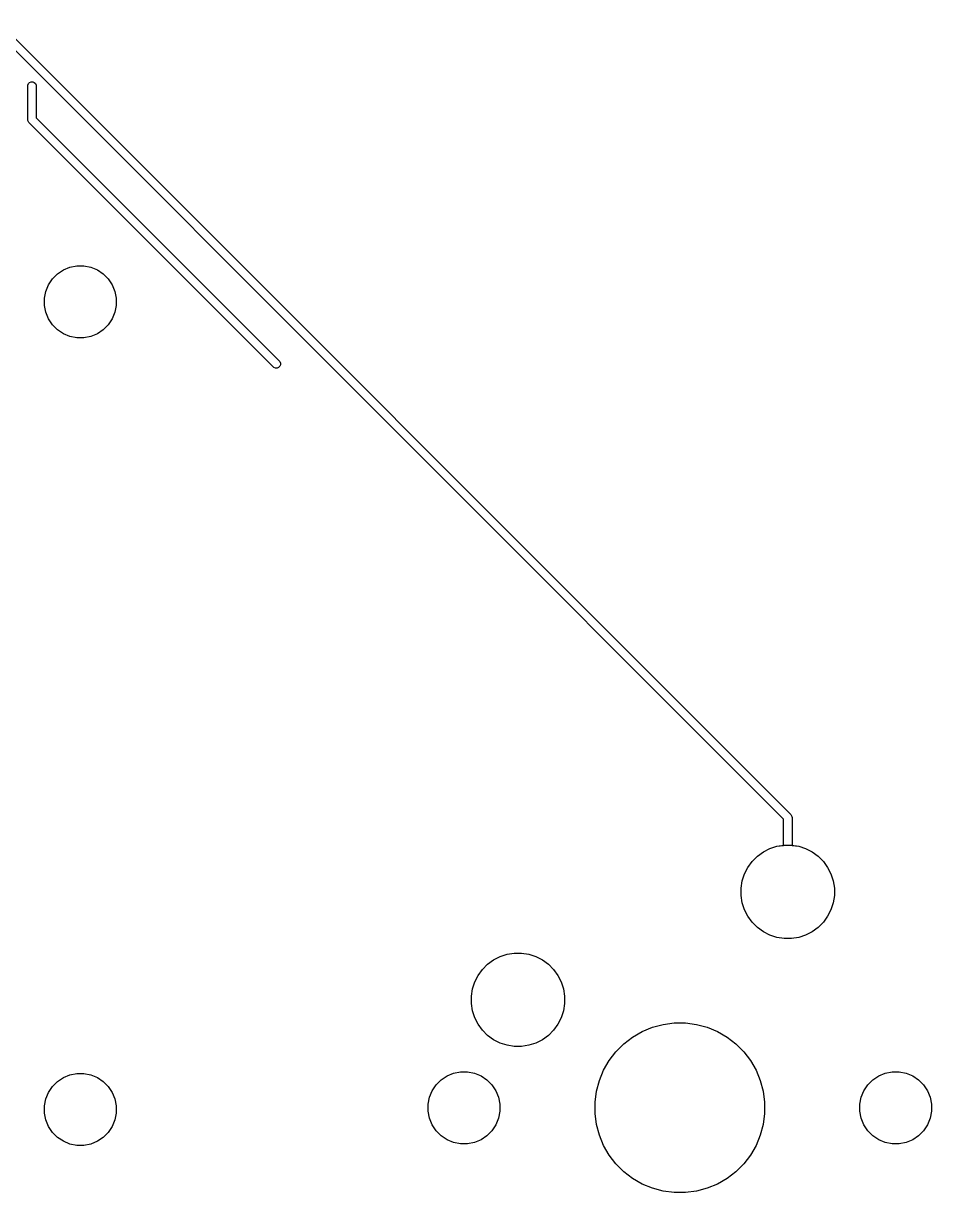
# Model space of a CAD drawing. Header units: inches. Extents: x 4.57 to 7.67, y -3.82 to -2.6.
# Drawn here: x 6.833 to 7.674, y -3.819 to -2.736 of the extents above; entities that cross this region are included whole.
import ezdxf

# ---------------------------------------------------------------- set-up
doc = ezdxf.new("R2010")
doc.units = ezdxf.units.IN
doc.header["$MEASUREMENT"] = 0
doc.layers.add('F.Mask', color=201, linetype='CONTINUOUS', true_color=0xd864ff)

msp = doc.modelspace()

# ---------------------------------------------------------------- linework, layer by layer
at = {"layer": 'F.Mask', "linetype": 'CONTINUOUS'}
for p, q in [((6.811, -2.7358), (7.5437, -3.4685)), ((7.537, -3.4729), (6.8066, -2.7425)), ((6.8366, -2.7937), (6.8367, -2.7929)), ((6.8366, -2.8248), (6.8366, -2.7937)), ((6.8367, -2.7929), (6.8373, -2.7915)), ((6.8373, -2.7915), (6.8384, -2.7904)), ((6.8384, -2.7904), (6.8398, -2.7898)), ((6.8398, -2.7898), (6.8413, -2.7898)), ((6.8413, -2.7898), (6.8427, -2.7904)), ((6.8427, -2.7904), (6.8438, -2.7915)), ((6.8438, -2.7915), (6.8444, -2.7929)), ((6.8444, -2.7929), (6.8445, -2.7937)), ((6.8445, -2.7937), (6.8445, -2.8232)), ((6.8367, -2.8256), (6.8366, -2.8248)), ((6.8373, -2.827), (6.8367, -2.8256)), ((6.8445, -2.8232), (7.0697, -3.0484)), ((6.8378, -2.8276), (6.8373, -2.827)), ((7.0641, -3.054), (6.8378, -2.8276)), ((6.8642, -2.9678), (6.8697, -2.9642)), ((6.8642, -2.9678), (6.8697, -2.9642)), ((6.8697, -2.9642), (6.8757, -2.9617)), ((6.8697, -2.9642), (6.8757, -2.9617)), ((6.8757, -2.9617), (6.8822, -2.9604)), ((6.8757, -2.9617), (6.8822, -2.9604)), ((6.8822, -2.9604), (6.8887, -2.9604)), ((6.8822, -2.9604), (6.8887, -2.9604)), ((6.8887, -2.9604), (6.8951, -2.9617)), ((6.8887, -2.9604), (6.8951, -2.9617)), ((6.8951, -2.9617), (6.9012, -2.9642)), ((6.8951, -2.9617), (6.9012, -2.9642)), ((6.9012, -2.9642), (6.9067, -2.9678)), ((6.9012, -2.9642), (6.9067, -2.9678)), ((6.8534, -2.984), (6.8559, -2.9779)), ((6.8534, -2.984), (6.8559, -2.9779)), ((6.8559, -2.9779), (6.8596, -2.9725)), ((6.8559, -2.9779), (6.8596, -2.9725)), ((6.8596, -2.9725), (6.8642, -2.9678)), ((6.8596, -2.9725), (6.8642, -2.9678)), ((6.9067, -2.9678), (6.9113, -2.9725)), ((6.9067, -2.9678), (6.9113, -2.9725)), ((6.9113, -2.9725), (6.9149, -2.9779)), ((6.9113, -2.9725), (6.9149, -2.9779)), ((6.9149, -2.9779), (6.9175, -2.984)), ((6.9149, -2.9779), (6.9175, -2.984)), ((6.8521, -2.9904), (6.8534, -2.984)), ((6.8521, -2.9904), (6.8534, -2.984)), ((6.9175, -2.984), (6.9187, -2.9904)), ((6.9175, -2.984), (6.9187, -2.9904)), ((6.8521, -2.997), (6.8521, -2.9904)), ((6.8521, -2.997), (6.8521, -2.9904)), ((6.8534, -3.0034), (6.8521, -2.997)), ((6.8534, -3.0034), (6.8521, -2.997)), ((6.9187, -2.997), (6.9175, -3.0034)), ((6.9187, -2.997), (6.9175, -3.0034)), ((6.9187, -2.9904), (6.9187, -2.997)), ((6.9187, -2.9904), (6.9187, -2.997)), ((6.8559, -3.0095), (6.8534, -3.0034)), ((6.8559, -3.0095), (6.8534, -3.0034)), ((6.8596, -3.0149), (6.8559, -3.0095)), ((6.8596, -3.0149), (6.8559, -3.0095)), ((6.9149, -3.0095), (6.9113, -3.0149)), ((6.9149, -3.0095), (6.9113, -3.0149)), ((6.9175, -3.0034), (6.9149, -3.0095)), ((6.9175, -3.0034), (6.9149, -3.0095)), ((6.8642, -3.0196), (6.8596, -3.0149)), ((6.8642, -3.0196), (6.8596, -3.0149)), ((6.8697, -3.0232), (6.8642, -3.0196)), ((6.8697, -3.0232), (6.8642, -3.0196)), ((6.9067, -3.0196), (6.9012, -3.0232)), ((6.9067, -3.0196), (6.9012, -3.0232)), ((6.9113, -3.0149), (6.9067, -3.0196)), ((6.9113, -3.0149), (6.9067, -3.0196)), ((6.8757, -3.0257), (6.8697, -3.0232)), ((6.8757, -3.0257), (6.8697, -3.0232)), ((6.8822, -3.027), (6.8757, -3.0257)), ((6.8822, -3.027), (6.8757, -3.0257)), ((6.8887, -3.027), (6.8822, -3.027)), ((6.8887, -3.027), (6.8822, -3.027)), ((6.8951, -3.0257), (6.8887, -3.027)), ((6.8951, -3.0257), (6.8887, -3.027)), ((6.9012, -3.0232), (6.8951, -3.0257)), ((6.9012, -3.0232), (6.8951, -3.0257)), ((7.0702, -3.0534), (7.0691, -3.0545)), ((7.0697, -3.0484), (7.0702, -3.049)), ((7.0702, -3.049), (7.0708, -3.0504)), ((7.0708, -3.0519), (7.0702, -3.0534)), ((7.0708, -3.0504), (7.0708, -3.0519)), ((7.0647, -3.0545), (7.0641, -3.054)), ((7.0662, -3.055), (7.0647, -3.0545)), ((7.0677, -3.055), (7.0662, -3.055)), ((7.0691, -3.0545), (7.0677, -3.055)), ((7.537, -3.4971), (7.537, -3.4729)), ((7.5437, -3.4685), (7.5442, -3.4691)), ((7.5442, -3.4691), (7.5442, -3.4691)), ((7.5442, -3.4691), (7.5448, -3.4705)), ((7.5448, -3.4705), (7.5449, -3.4713)), ((7.5449, -3.4713), (7.5449, -3.4971)), ((7.5308, -3.498), (7.5375, -3.497)), ((7.5308, -3.498), (7.5375, -3.497)), ((7.5308, -3.498), (7.537, -3.4971)), ((7.5375, -3.497), (7.5443, -3.497)), ((7.5375, -3.497), (7.5443, -3.497)), ((7.5443, -3.497), (7.5511, -3.498)), ((7.5443, -3.497), (7.5511, -3.498)), ((7.5449, -3.4971), (7.5511, -3.498)), ((7.508, -3.512), (7.5128, -3.5072)), ((7.508, -3.512), (7.5128, -3.5072)), ((7.508, -3.512), (7.5128, -3.5072)), ((7.5128, -3.5072), (7.5183, -3.5032)), ((7.5128, -3.5072), (7.5183, -3.5032)), ((7.5128, -3.5072), (7.5183, -3.5032)), ((7.5183, -3.5032), (7.5244, -3.5001)), ((7.5183, -3.5032), (7.5244, -3.5001)), ((7.5183, -3.5032), (7.5244, -3.5001)), ((7.5244, -3.5001), (7.5308, -3.498)), ((7.5244, -3.5001), (7.5308, -3.498)), ((7.5244, -3.5001), (7.5308, -3.498)), ((7.5511, -3.498), (7.5575, -3.5001)), ((7.5511, -3.498), (7.5575, -3.5001)), ((7.5511, -3.498), (7.5575, -3.5001)), ((7.5575, -3.5001), (7.5636, -3.5032)), ((7.5575, -3.5001), (7.5636, -3.5032)), ((7.5575, -3.5001), (7.5636, -3.5032)), ((7.5636, -3.5032), (7.5691, -3.5072)), ((7.5636, -3.5032), (7.5691, -3.5072)), ((7.5636, -3.5032), (7.5691, -3.5072)), ((7.5691, -3.5072), (7.5739, -3.512)), ((7.5691, -3.5072), (7.5739, -3.512)), ((7.5691, -3.5072), (7.5739, -3.512)), ((7.5009, -3.5236), (7.504, -3.5175)), ((7.5009, -3.5236), (7.504, -3.5175)), ((7.5009, -3.5236), (7.504, -3.5175)), ((7.504, -3.5175), (7.508, -3.512)), ((7.504, -3.5175), (7.508, -3.512)), ((7.504, -3.5175), (7.508, -3.512)), ((7.5739, -3.512), (7.5779, -3.5175)), ((7.5739, -3.512), (7.5779, -3.5175)), ((7.5739, -3.512), (7.5779, -3.5175)), ((7.5779, -3.5175), (7.581, -3.5236)), ((7.5779, -3.5175), (7.581, -3.5236)), ((7.5779, -3.5175), (7.581, -3.5236)), ((7.4978, -3.5368), (7.4988, -3.53)), ((7.4978, -3.5368), (7.4988, -3.53)), ((7.4978, -3.5368), (7.4988, -3.53)), ((7.4988, -3.53), (7.5009, -3.5236)), ((7.4988, -3.53), (7.5009, -3.5236)), ((7.4988, -3.53), (7.5009, -3.5236)), ((7.581, -3.5236), (7.5831, -3.53)), ((7.581, -3.5236), (7.5831, -3.53)), ((7.581, -3.5236), (7.5831, -3.53)), ((7.5831, -3.53), (7.5841, -3.5368)), ((7.5831, -3.53), (7.5841, -3.5368)), ((7.5831, -3.53), (7.5841, -3.5368)), ((7.4978, -3.5436), (7.4978, -3.5368)), ((7.4978, -3.5436), (7.4978, -3.5368)), ((7.4978, -3.5436), (7.4978, -3.5368)), ((7.5841, -3.5368), (7.5841, -3.5436)), ((7.5841, -3.5368), (7.5841, -3.5436)), ((7.5841, -3.5368), (7.5841, -3.5436)), ((7.4988, -3.5503), (7.4978, -3.5436)), ((7.4988, -3.5503), (7.4978, -3.5436)), ((7.4988, -3.5503), (7.4978, -3.5436)), ((7.5009, -3.5567), (7.4988, -3.5503)), ((7.5009, -3.5567), (7.4988, -3.5503)), ((7.5009, -3.5567), (7.4988, -3.5503)), ((7.5831, -3.5503), (7.581, -3.5567)), ((7.5831, -3.5503), (7.581, -3.5567)), ((7.5831, -3.5503), (7.581, -3.5567)), ((7.5841, -3.5436), (7.5831, -3.5503)), ((7.5841, -3.5436), (7.5831, -3.5503)), ((7.5841, -3.5436), (7.5831, -3.5503)), ((7.504, -3.5628), (7.5009, -3.5567)), ((7.504, -3.5628), (7.5009, -3.5567)), ((7.504, -3.5628), (7.5009, -3.5567)), ((7.508, -3.5683), (7.504, -3.5628)), ((7.508, -3.5683), (7.504, -3.5628)), ((7.508, -3.5683), (7.504, -3.5628)), ((7.5779, -3.5628), (7.5739, -3.5683)), ((7.5779, -3.5628), (7.5739, -3.5683)), ((7.5779, -3.5628), (7.5739, -3.5683)), ((7.581, -3.5567), (7.5779, -3.5628)), ((7.581, -3.5567), (7.5779, -3.5628)), ((7.581, -3.5567), (7.5779, -3.5628)), ((7.5128, -3.5731), (7.508, -3.5683)), ((7.5128, -3.5731), (7.508, -3.5683)), ((7.5128, -3.5731), (7.508, -3.5683)), ((7.5183, -3.5771), (7.5128, -3.5731)), ((7.5183, -3.5771), (7.5128, -3.5731)), ((7.5183, -3.5771), (7.5128, -3.5731)), ((7.5691, -3.5731), (7.5636, -3.5771)), ((7.5691, -3.5731), (7.5636, -3.5771)), ((7.5691, -3.5731), (7.5636, -3.5771)), ((7.5739, -3.5683), (7.5691, -3.5731)), ((7.5739, -3.5683), (7.5691, -3.5731)), ((7.5739, -3.5683), (7.5691, -3.5731)), ((7.5244, -3.5802), (7.5183, -3.5771)), ((7.5244, -3.5802), (7.5183, -3.5771)), ((7.5244, -3.5802), (7.5183, -3.5771)), ((7.5308, -3.5823), (7.5244, -3.5802)), ((7.5308, -3.5823), (7.5244, -3.5802)), ((7.5308, -3.5823), (7.5244, -3.5802)), ((7.5375, -3.5833), (7.5308, -3.5823)), ((7.5375, -3.5833), (7.5308, -3.5823)), ((7.5375, -3.5833), (7.5308, -3.5823)), ((7.5443, -3.5833), (7.5375, -3.5833)), ((7.5443, -3.5833), (7.5375, -3.5833)), ((7.5443, -3.5833), (7.5375, -3.5833)), ((7.5511, -3.5823), (7.5443, -3.5833)), ((7.5511, -3.5823), (7.5443, -3.5833)), ((7.5511, -3.5823), (7.5443, -3.5833)), ((7.5575, -3.5802), (7.5511, -3.5823)), ((7.5575, -3.5802), (7.5511, -3.5823)), ((7.5575, -3.5802), (7.5511, -3.5823)), ((7.5636, -3.5771), (7.5575, -3.5802)), ((7.5636, -3.5771), (7.5575, -3.5802)), ((7.5636, -3.5771), (7.5575, -3.5802)), ((7.2628, -3.6072), (7.2683, -3.6032)), ((7.2628, -3.6072), (7.2683, -3.6032)), ((7.2628, -3.6072), (7.2683, -3.6032)), ((7.2683, -3.6032), (7.2744, -3.6001)), ((7.2683, -3.6032), (7.2744, -3.6001)), ((7.2683, -3.6032), (7.2744, -3.6001)), ((7.2744, -3.6001), (7.2808, -3.598)), ((7.2744, -3.6001), (7.2808, -3.598)), ((7.2744, -3.6001), (7.2808, -3.598)), ((7.2808, -3.598), (7.2875, -3.597)), ((7.2808, -3.598), (7.2875, -3.597)), ((7.2808, -3.598), (7.2875, -3.597)), ((7.2875, -3.597), (7.2943, -3.597)), ((7.2875, -3.597), (7.2943, -3.597)), ((7.2875, -3.597), (7.2943, -3.597)), ((7.2943, -3.597), (7.3011, -3.598)), ((7.2943, -3.597), (7.3011, -3.598)), ((7.2943, -3.597), (7.3011, -3.598)), ((7.3011, -3.598), (7.3075, -3.6001)), ((7.3011, -3.598), (7.3075, -3.6001)), ((7.3011, -3.598), (7.3075, -3.6001)), ((7.3075, -3.6001), (7.3136, -3.6032)), ((7.3075, -3.6001), (7.3136, -3.6032)), ((7.3075, -3.6001), (7.3136, -3.6032)), ((7.3136, -3.6032), (7.3191, -3.6072)), ((7.3136, -3.6032), (7.3191, -3.6072)), ((7.3136, -3.6032), (7.3191, -3.6072)), ((7.254, -3.6175), (7.258, -3.612)), ((7.254, -3.6175), (7.258, -3.612)), ((7.254, -3.6175), (7.258, -3.612)), ((7.258, -3.612), (7.2628, -3.6072)), ((7.258, -3.612), (7.2628, -3.6072)), ((7.258, -3.612), (7.2628, -3.6072)), ((7.3191, -3.6072), (7.3239, -3.612)), ((7.3191, -3.6072), (7.3239, -3.612)), ((7.3191, -3.6072), (7.3239, -3.612)), ((7.3239, -3.612), (7.3279, -3.6175)), ((7.3239, -3.612), (7.3279, -3.6175)), ((7.3239, -3.612), (7.3279, -3.6175)), ((7.2488, -3.63), (7.2509, -3.6236)), ((7.2488, -3.63), (7.2509, -3.6236)), ((7.2488, -3.63), (7.2509, -3.6236)), ((7.2509, -3.6236), (7.254, -3.6175)), ((7.2509, -3.6236), (7.254, -3.6175)), ((7.2509, -3.6236), (7.254, -3.6175)), ((7.3279, -3.6175), (7.331, -3.6236)), ((7.3279, -3.6175), (7.331, -3.6236)), ((7.3279, -3.6175), (7.331, -3.6236)), ((7.331, -3.6236), (7.3331, -3.63)), ((7.331, -3.6236), (7.3331, -3.63)), ((7.331, -3.6236), (7.3331, -3.63)), ((7.2478, -3.6368), (7.2488, -3.63)), ((7.2478, -3.6368), (7.2488, -3.63)), ((7.2478, -3.6368), (7.2488, -3.63)), ((7.2478, -3.6436), (7.2478, -3.6368)), ((7.2478, -3.6436), (7.2478, -3.6368)), ((7.2478, -3.6436), (7.2478, -3.6368)), ((7.3331, -3.63), (7.3341, -3.6368)), ((7.3331, -3.63), (7.3341, -3.6368)), ((7.3331, -3.63), (7.3341, -3.6368)), ((7.3341, -3.6368), (7.3341, -3.6436)), ((7.3341, -3.6368), (7.3341, -3.6436)), ((7.3341, -3.6368), (7.3341, -3.6436)), ((7.2488, -3.6503), (7.2478, -3.6436)), ((7.2488, -3.6503), (7.2478, -3.6436)), ((7.2488, -3.6503), (7.2478, -3.6436)), ((7.3341, -3.6436), (7.3331, -3.6503)), ((7.3341, -3.6436), (7.3331, -3.6503)), ((7.3341, -3.6436), (7.3331, -3.6503)), ((7.2509, -3.6567), (7.2488, -3.6503)), ((7.2509, -3.6567), (7.2488, -3.6503)), ((7.2509, -3.6567), (7.2488, -3.6503)), ((7.254, -3.6628), (7.2509, -3.6567)), ((7.254, -3.6628), (7.2509, -3.6567)), ((7.254, -3.6628), (7.2509, -3.6567)), ((7.331, -3.6567), (7.3279, -3.6628)), ((7.331, -3.6567), (7.3279, -3.6628)), ((7.331, -3.6567), (7.3279, -3.6628)), ((7.3331, -3.6503), (7.331, -3.6567)), ((7.3331, -3.6503), (7.331, -3.6567)), ((7.3331, -3.6503), (7.331, -3.6567)), ((7.258, -3.6683), (7.254, -3.6628)), ((7.258, -3.6683), (7.254, -3.6628)), ((7.258, -3.6683), (7.254, -3.6628)), ((7.2628, -3.6731), (7.258, -3.6683)), ((7.2628, -3.6731), (7.258, -3.6683)), ((7.2628, -3.6731), (7.258, -3.6683)), ((7.3239, -3.6683), (7.3191, -3.6731)), ((7.3239, -3.6683), (7.3191, -3.6731)), ((7.3239, -3.6683), (7.3191, -3.6731)), ((7.3279, -3.6628), (7.3239, -3.6683)), ((7.3279, -3.6628), (7.3239, -3.6683)), ((7.3279, -3.6628), (7.3239, -3.6683)), ((7.3972, -3.6747), (7.4061, -3.6695)), ((7.3972, -3.6747), (7.4061, -3.6695)), ((7.4061, -3.6695), (7.4156, -3.6656)), ((7.4061, -3.6695), (7.4156, -3.6656)), ((7.4156, -3.6656), (7.4256, -3.6629)), ((7.4156, -3.6656), (7.4256, -3.6629)), ((7.4256, -3.6629), (7.4358, -3.6616)), ((7.4256, -3.6629), (7.4358, -3.6616)), ((7.4358, -3.6616), (7.4461, -3.6616)), ((7.4358, -3.6616), (7.4461, -3.6616)), ((7.4461, -3.6616), (7.4563, -3.6629)), ((7.4461, -3.6616), (7.4563, -3.6629)), ((7.4563, -3.6629), (7.4663, -3.6656)), ((7.4563, -3.6629), (7.4663, -3.6656)), ((7.4663, -3.6656), (7.4758, -3.6695)), ((7.4663, -3.6656), (7.4758, -3.6695)), ((7.4758, -3.6695), (7.4847, -3.6747)), ((7.4758, -3.6695), (7.4847, -3.6747)), ((7.2683, -3.6771), (7.2628, -3.6731)), ((7.2683, -3.6771), (7.2628, -3.6731)), ((7.2683, -3.6771), (7.2628, -3.6731)), ((7.2744, -3.6802), (7.2683, -3.6771)), ((7.2744, -3.6802), (7.2683, -3.6771)), ((7.2744, -3.6802), (7.2683, -3.6771)), ((7.2808, -3.6823), (7.2744, -3.6802)), ((7.2808, -3.6823), (7.2744, -3.6802)), ((7.2808, -3.6823), (7.2744, -3.6802)), ((7.3075, -3.6802), (7.3011, -3.6823)), ((7.3075, -3.6802), (7.3011, -3.6823)), ((7.3075, -3.6802), (7.3011, -3.6823)), ((7.3136, -3.6771), (7.3075, -3.6802)), ((7.3136, -3.6771), (7.3075, -3.6802)), ((7.3136, -3.6771), (7.3075, -3.6802)), ((7.3191, -3.6731), (7.3136, -3.6771)), ((7.3191, -3.6731), (7.3136, -3.6771)), ((7.3191, -3.6731), (7.3136, -3.6771)), ((7.3817, -3.6882), (7.389, -3.681)), ((7.3817, -3.6882), (7.389, -3.681)), ((7.389, -3.681), (7.3972, -3.6747)), ((7.389, -3.681), (7.3972, -3.6747)), ((7.4847, -3.6747), (7.4929, -3.681)), ((7.4847, -3.6747), (7.4929, -3.681)), ((7.4929, -3.681), (7.5001, -3.6882)), ((7.4929, -3.681), (7.5001, -3.6882)), ((7.2875, -3.6833), (7.2808, -3.6823)), ((7.2875, -3.6833), (7.2808, -3.6823)), ((7.2875, -3.6833), (7.2808, -3.6823)), ((7.2943, -3.6833), (7.2875, -3.6833)), ((7.2943, -3.6833), (7.2875, -3.6833)), ((7.2943, -3.6833), (7.2875, -3.6833)), ((7.3011, -3.6823), (7.2943, -3.6833)), ((7.3011, -3.6823), (7.2943, -3.6833)), ((7.3011, -3.6823), (7.2943, -3.6833)), ((7.3755, -3.6964), (7.3817, -3.6882)), ((7.3755, -3.6964), (7.3817, -3.6882)), ((7.5001, -3.6882), (7.5064, -3.6964)), ((7.5001, -3.6882), (7.5064, -3.6964)), ((7.3703, -3.7053), (7.3755, -3.6964)), ((7.3703, -3.7053), (7.3755, -3.6964)), ((7.5064, -3.6964), (7.5116, -3.7053)), ((7.5064, -3.6964), (7.5116, -3.7053)), ((6.8642, -3.7159), (6.8697, -3.7122)), ((6.8642, -3.7159), (6.8697, -3.7122)), ((6.8697, -3.7122), (6.8757, -3.7097)), ((6.8697, -3.7122), (6.8757, -3.7097)), ((6.8757, -3.7097), (6.8822, -3.7084)), ((6.8757, -3.7097), (6.8822, -3.7084)), ((6.8822, -3.7084), (6.8887, -3.7084)), ((6.8822, -3.7084), (6.8887, -3.7084)), ((6.8887, -3.7084), (6.8951, -3.7097)), ((6.8887, -3.7084), (6.8951, -3.7097)), ((6.8951, -3.7097), (6.9012, -3.7122)), ((6.8951, -3.7097), (6.9012, -3.7122)), ((6.9012, -3.7122), (6.9067, -3.7159)), ((6.9012, -3.7122), (6.9067, -3.7159)), ((7.2151, -3.7189), (7.2197, -3.7143)), ((7.2151, -3.7189), (7.2197, -3.7143)), ((7.2197, -3.7143), (7.2252, -3.7106)), ((7.2197, -3.7143), (7.2252, -3.7106)), ((7.2252, -3.7106), (7.2312, -3.7081)), ((7.2252, -3.7106), (7.2312, -3.7081)), ((7.2312, -3.7081), (7.2377, -3.7069)), ((7.2312, -3.7081), (7.2377, -3.7069)), ((7.2377, -3.7069), (7.2442, -3.7069)), ((7.2377, -3.7069), (7.2442, -3.7069)), ((7.2442, -3.7069), (7.2507, -3.7081)), ((7.2442, -3.7069), (7.2507, -3.7081)), ((7.2507, -3.7081), (7.2567, -3.7106)), ((7.2507, -3.7081), (7.2567, -3.7106)), ((7.2567, -3.7106), (7.2622, -3.7143)), ((7.2567, -3.7106), (7.2622, -3.7143)), ((7.2622, -3.7143), (7.2668, -3.7189)), ((7.2622, -3.7143), (7.2668, -3.7189)), ((7.3664, -3.7148), (7.3703, -3.7053)), ((7.3664, -3.7148), (7.3703, -3.7053)), ((7.5116, -3.7053), (7.5155, -3.7148)), ((7.5116, -3.7053), (7.5155, -3.7148)), ((7.6151, -3.7189), (7.6197, -3.7143)), ((7.6151, -3.7189), (7.6197, -3.7143)), ((7.6197, -3.7143), (7.6252, -3.7106)), ((7.6197, -3.7143), (7.6252, -3.7106)), ((7.6252, -3.7106), (7.6312, -3.7081)), ((7.6252, -3.7106), (7.6312, -3.7081)), ((7.6312, -3.7081), (7.6377, -3.7069)), ((7.6312, -3.7081), (7.6377, -3.7069)), ((7.6377, -3.7069), (7.6442, -3.7069)), ((7.6377, -3.7069), (7.6442, -3.7069)), ((7.6442, -3.7069), (7.6507, -3.7081)), ((7.6442, -3.7069), (7.6507, -3.7081)), ((7.6507, -3.7081), (7.6567, -3.7106)), ((7.6507, -3.7081), (7.6567, -3.7106)), ((7.6567, -3.7106), (7.6622, -3.7143)), ((7.6567, -3.7106), (7.6622, -3.7143)), ((7.6622, -3.7143), (7.6668, -3.7189)), ((7.6622, -3.7143), (7.6668, -3.7189)), ((6.8559, -3.726), (6.8596, -3.7205)), ((6.8559, -3.726), (6.8596, -3.7205)), ((6.8596, -3.7205), (6.8642, -3.7159)), ((6.8596, -3.7205), (6.8642, -3.7159)), ((6.9067, -3.7159), (6.9113, -3.7205)), ((6.9067, -3.7159), (6.9113, -3.7205)), ((6.9113, -3.7205), (6.9149, -3.726)), ((6.9113, -3.7205), (6.9149, -3.726)), ((7.2089, -3.7304), (7.2114, -3.7244)), ((7.2089, -3.7304), (7.2114, -3.7244)), ((7.2114, -3.7244), (7.2151, -3.7189)), ((7.2114, -3.7244), (7.2151, -3.7189)), ((7.2668, -3.7189), (7.2705, -3.7244)), ((7.2668, -3.7189), (7.2705, -3.7244)), ((7.2705, -3.7244), (7.273, -3.7304)), ((7.2705, -3.7244), (7.273, -3.7304)), ((7.3624, -3.735), (7.3637, -3.7248)), ((7.3624, -3.735), (7.3637, -3.7248)), ((7.3637, -3.7248), (7.3664, -3.7148)), ((7.3637, -3.7248), (7.3664, -3.7148)), ((7.5155, -3.7148), (7.5182, -3.7248)), ((7.5155, -3.7148), (7.5182, -3.7248)), ((7.5182, -3.7248), (7.5195, -3.735)), ((7.5182, -3.7248), (7.5195, -3.735)), ((7.6089, -3.7304), (7.6114, -3.7244)), ((7.6089, -3.7304), (7.6114, -3.7244)), ((7.6114, -3.7244), (7.6151, -3.7189)), ((7.6114, -3.7244), (7.6151, -3.7189)), ((7.6668, -3.7189), (7.6705, -3.7244)), ((7.6668, -3.7189), (7.6705, -3.7244)), ((7.6705, -3.7244), (7.673, -3.7304)), ((7.6705, -3.7244), (7.673, -3.7304)), ((6.8521, -3.7385), (6.8534, -3.732)), ((6.8521, -3.7385), (6.8534, -3.732)), ((6.8534, -3.732), (6.8559, -3.726)), ((6.8534, -3.732), (6.8559, -3.726)), ((6.9149, -3.726), (6.9175, -3.732)), ((6.9149, -3.726), (6.9175, -3.732)), ((6.9175, -3.732), (6.9187, -3.7385)), ((6.9175, -3.732), (6.9187, -3.7385)), ((7.2076, -3.7369), (7.2089, -3.7304)), ((7.2076, -3.7369), (7.2089, -3.7304)), ((7.273, -3.7304), (7.2742, -3.7369)), ((7.273, -3.7304), (7.2742, -3.7369)), ((7.3624, -3.7453), (7.3624, -3.735)), ((7.3624, -3.7453), (7.3624, -3.735)), ((7.5195, -3.735), (7.5195, -3.7453)), ((7.5195, -3.735), (7.5195, -3.7453)), ((7.6076, -3.7369), (7.6089, -3.7304)), ((7.6076, -3.7369), (7.6089, -3.7304)), ((7.673, -3.7304), (7.6742, -3.7369)), ((7.673, -3.7304), (7.6742, -3.7369)), ((6.8521, -3.745), (6.8521, -3.7385)), ((6.8521, -3.745), (6.8521, -3.7385)), ((6.8534, -3.7514), (6.8521, -3.745)), ((6.8534, -3.7514), (6.8521, -3.745)), ((6.9187, -3.745), (6.9175, -3.7514)), ((6.9187, -3.745), (6.9175, -3.7514)), ((6.9187, -3.7385), (6.9187, -3.745)), ((6.9187, -3.7385), (6.9187, -3.745)), ((7.2076, -3.7434), (7.2076, -3.7369)), ((7.2076, -3.7434), (7.2076, -3.7369)), ((7.2089, -3.7499), (7.2076, -3.7434)), ((7.2089, -3.7499), (7.2076, -3.7434)), ((7.2742, -3.7434), (7.273, -3.7499)), ((7.2742, -3.7434), (7.273, -3.7499)), ((7.2742, -3.7369), (7.2742, -3.7434)), ((7.2742, -3.7369), (7.2742, -3.7434)), ((7.3637, -3.7555), (7.3624, -3.7453)), ((7.3637, -3.7555), (7.3624, -3.7453)), ((7.5195, -3.7453), (7.5182, -3.7555)), ((7.5195, -3.7453), (7.5182, -3.7555)), ((7.6076, -3.7434), (7.6076, -3.7369)), ((7.6076, -3.7434), (7.6076, -3.7369)), ((7.6089, -3.7499), (7.6076, -3.7434)), ((7.6089, -3.7499), (7.6076, -3.7434)), ((7.6742, -3.7434), (7.673, -3.7499)), ((7.6742, -3.7434), (7.673, -3.7499)), ((7.6742, -3.7369), (7.6742, -3.7434)), ((7.6742, -3.7369), (7.6742, -3.7434)), ((6.8559, -3.7575), (6.8534, -3.7514)), ((6.8559, -3.7575), (6.8534, -3.7514)), ((6.8596, -3.763), (6.8559, -3.7575)), ((6.8596, -3.763), (6.8559, -3.7575)), ((6.9149, -3.7575), (6.9113, -3.763)), ((6.9149, -3.7575), (6.9113, -3.763)), ((6.9175, -3.7514), (6.9149, -3.7575)), ((6.9175, -3.7514), (6.9149, -3.7575)), ((7.2114, -3.7559), (7.2089, -3.7499)), ((7.2114, -3.7559), (7.2089, -3.7499)), ((7.2151, -3.7614), (7.2114, -3.7559)), ((7.2151, -3.7614), (7.2114, -3.7559)), ((7.2705, -3.7559), (7.2668, -3.7614)), ((7.2705, -3.7559), (7.2668, -3.7614)), ((7.273, -3.7499), (7.2705, -3.7559)), ((7.273, -3.7499), (7.2705, -3.7559)), ((7.3664, -3.7655), (7.3637, -3.7555)), ((7.3664, -3.7655), (7.3637, -3.7555)), ((7.5182, -3.7555), (7.5155, -3.7655)), ((7.5182, -3.7555), (7.5155, -3.7655)), ((7.6114, -3.7559), (7.6089, -3.7499)), ((7.6114, -3.7559), (7.6089, -3.7499)), ((7.6151, -3.7614), (7.6114, -3.7559)), ((7.6151, -3.7614), (7.6114, -3.7559)), ((7.6705, -3.7559), (7.6668, -3.7614)), ((7.6705, -3.7559), (7.6668, -3.7614)), ((7.673, -3.7499), (7.6705, -3.7559)), ((7.673, -3.7499), (7.6705, -3.7559)), ((6.8642, -3.7676), (6.8596, -3.763)), ((6.8642, -3.7676), (6.8596, -3.763)), ((6.8697, -3.7712), (6.8642, -3.7676)), ((6.8697, -3.7712), (6.8642, -3.7676)), ((6.9067, -3.7676), (6.9012, -3.7712)), ((6.9067, -3.7676), (6.9012, -3.7712)), ((6.9113, -3.763), (6.9067, -3.7676)), ((6.9113, -3.763), (6.9067, -3.7676)), ((7.2197, -3.766), (7.2151, -3.7614)), ((7.2197, -3.766), (7.2151, -3.7614)), ((7.2252, -3.7697), (7.2197, -3.766)), ((7.2252, -3.7697), (7.2197, -3.766)), ((7.2622, -3.766), (7.2567, -3.7697)), ((7.2622, -3.766), (7.2567, -3.7697)), ((7.2668, -3.7614), (7.2622, -3.766)), ((7.2668, -3.7614), (7.2622, -3.766)), ((7.3703, -3.775), (7.3664, -3.7655)), ((7.3703, -3.775), (7.3664, -3.7655)), ((7.5155, -3.7655), (7.5116, -3.775)), ((7.5155, -3.7655), (7.5116, -3.775)), ((7.6197, -3.766), (7.6151, -3.7614)), ((7.6197, -3.766), (7.6151, -3.7614)), ((7.6252, -3.7697), (7.6197, -3.766)), ((7.6252, -3.7697), (7.6197, -3.766)), ((7.6622, -3.766), (7.6567, -3.7697)), ((7.6622, -3.766), (7.6567, -3.7697)), ((7.6668, -3.7614), (7.6622, -3.766)), ((7.6668, -3.7614), (7.6622, -3.766)), ((6.8757, -3.7738), (6.8697, -3.7712)), ((6.8757, -3.7738), (6.8697, -3.7712)), ((6.8822, -3.775), (6.8757, -3.7738)), ((6.8822, -3.775), (6.8757, -3.7738)), ((6.8887, -3.775), (6.8822, -3.775)), ((6.8887, -3.775), (6.8822, -3.775)), ((6.8951, -3.7738), (6.8887, -3.775)), ((6.8951, -3.7738), (6.8887, -3.775)), ((6.9012, -3.7712), (6.8951, -3.7738)), ((6.9012, -3.7712), (6.8951, -3.7738)), ((7.2312, -3.7722), (7.2252, -3.7697)), ((7.2312, -3.7722), (7.2252, -3.7697)), ((7.2377, -3.7735), (7.2312, -3.7722)), ((7.2377, -3.7735), (7.2312, -3.7722)), ((7.2442, -3.7735), (7.2377, -3.7735)), ((7.2442, -3.7735), (7.2377, -3.7735)), ((7.2507, -3.7722), (7.2442, -3.7735)), ((7.2507, -3.7722), (7.2442, -3.7735)), ((7.2567, -3.7697), (7.2507, -3.7722)), ((7.2567, -3.7697), (7.2507, -3.7722)), ((7.3755, -3.7839), (7.3703, -3.775)), ((7.3755, -3.7839), (7.3703, -3.775)), ((7.5116, -3.775), (7.5064, -3.7839)), ((7.5116, -3.775), (7.5064, -3.7839)), ((7.6312, -3.7722), (7.6252, -3.7697)), ((7.6312, -3.7722), (7.6252, -3.7697)), ((7.6377, -3.7735), (7.6312, -3.7722)), ((7.6377, -3.7735), (7.6312, -3.7722)), ((7.6442, -3.7735), (7.6377, -3.7735)), ((7.6442, -3.7735), (7.6377, -3.7735)), ((7.6507, -3.7722), (7.6442, -3.7735)), ((7.6507, -3.7722), (7.6442, -3.7735)), ((7.6567, -3.7697), (7.6507, -3.7722)), ((7.6567, -3.7697), (7.6507, -3.7722)), ((7.3817, -3.7921), (7.3755, -3.7839)), ((7.3817, -3.7921), (7.3755, -3.7839)), ((7.5064, -3.7839), (7.5001, -3.7921)), ((7.5064, -3.7839), (7.5001, -3.7921)), ((7.389, -3.7994), (7.3817, -3.7921)), ((7.389, -3.7994), (7.3817, -3.7921)), ((7.3972, -3.8056), (7.389, -3.7994)), ((7.3972, -3.8056), (7.389, -3.7994)), ((7.4929, -3.7994), (7.4847, -3.8056)), ((7.4929, -3.7994), (7.4847, -3.8056)), ((7.5001, -3.7921), (7.4929, -3.7994)), ((7.5001, -3.7921), (7.4929, -3.7994)), ((7.4061, -3.8108), (7.3972, -3.8056)), ((7.4061, -3.8108), (7.3972, -3.8056)), ((7.4156, -3.8147), (7.4061, -3.8108)), ((7.4156, -3.8147), (7.4061, -3.8108)), ((7.4758, -3.8108), (7.4663, -3.8147)), ((7.4758, -3.8108), (7.4663, -3.8147)), ((7.4847, -3.8056), (7.4758, -3.8108)), ((7.4847, -3.8056), (7.4758, -3.8108)), ((7.4256, -3.8174), (7.4156, -3.8147)), ((7.4256, -3.8174), (7.4156, -3.8147)), ((7.4358, -3.8187), (7.4256, -3.8174)), ((7.4358, -3.8187), (7.4256, -3.8174)), ((7.4461, -3.8187), (7.4358, -3.8187)), ((7.4461, -3.8187), (7.4358, -3.8187)), ((7.4563, -3.8174), (7.4461, -3.8187)), ((7.4563, -3.8174), (7.4461, -3.8187)), ((7.4663, -3.8147), (7.4563, -3.8174)), ((7.4663, -3.8147), (7.4563, -3.8174))]:
    msp.add_line(p, q, dxfattribs=at)

doc.saveas('drawing.dxf')
